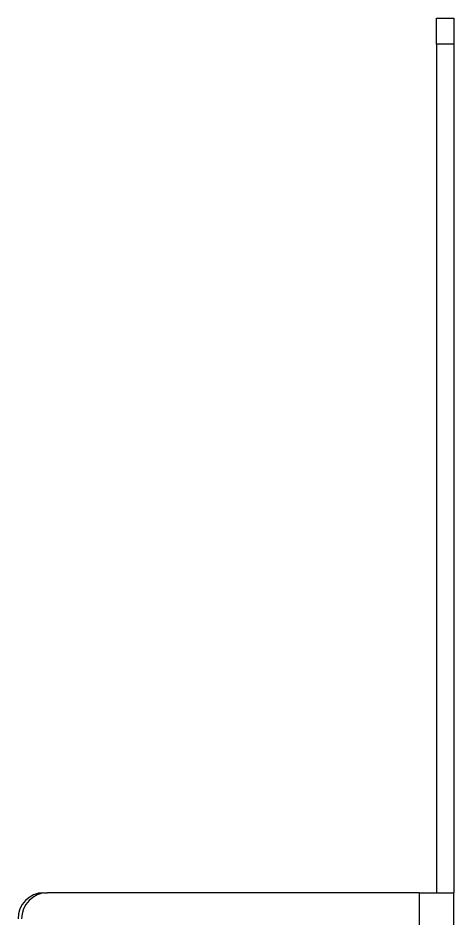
# Model space of a CAD drawing. Header units: millimetres. Extents: x 3916 to 10869, y 6515 to 11511.
# Drawn here: x 9451.9 to 9501.7, y 9592.8 to 9695.8 of the extents above; entities that cross this region are included whole.
import ezdxf

# ---------------------------------------------------------------- set-up
doc = ezdxf.new("R2010")
doc.units = ezdxf.units.MM
doc.header["$LTSCALE"] = 50

msp = doc.modelspace()

# ---------------------------------------------------------------- linework, layer by layer
at = {"color": 7, "linetype": 'Continuous', "lineweight": 25}
for p, q in [((9499.683, 9695.787), (9501.683, 9695.787)), ((9499.683, 9692.787), (9499.683, 9695.787)), ((9501.683, 9695.787), (9501.683, 9692.787)), ((9501.683, 9692.787), (9499.683, 9692.787)), ((9499.683, 9692.787), (9499.683, 9595.787)), ((9501.683, 9692.787), (9501.683, 9595.787)), ((9454.805, 9595.787), (9455.221, 9595.787)), ((9497.723, 9595.787), (9455.221, 9595.787)), ((9497.723, 9595.787), (9497.723, 9495.787)), ((9497.723, 9595.787), (9501.683, 9595.787)), ((9501.683, 9495.787), (9501.683, 9595.787))]:
    msp.add_line(p, q, dxfattribs=at)
for centre in [(9454.838, 9592.819), (9455.254, 9592.819)]:
    msp.add_arc(centre, 2.968, 90.63991, 180.62592, dxfattribs=at)

doc.saveas('drawing.dxf')
